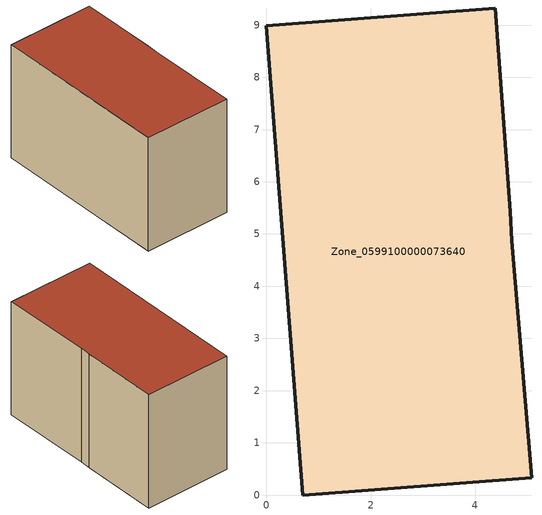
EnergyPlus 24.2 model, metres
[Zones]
Zone_0599100000073640
 floor ground (C_G): 4.67,5.43 4.7,4.87 5.08,0.33 0.7,0 0,8.99 4.38,9.33 z0
 wall outside (C_F): 4.7,4.87 4.67,5.43 4.38,9.33 0,8.99 0.7,0 5.08,0.33 4.7,4.87 z0:5.92
 roof outside (C_R): 0.7,0 5.08,0.33 4.7,4.87 4.67,5.43 4.38,9.33 0,8.99 z5.92
[BUILDING]
Pand.0599100000073640: North Axis=0; Terrain=City; Loads Convergence Tolerance Value=0.04; Temperature Convergence Tolerance Value=0.4; Solar Distribution=FullExterior; Maximum Number of Warmup Days=25; Minimum Number of Warmup Days=1
[Site:Location]
Rotterdam.The.Hague.AP_ZH_NLD Design_Conditions: Latitude=51.96; Longitude=4.45; Time Zone=1; Elevation=-4.5
[SITE:GROUNDTEMPERATURE:BUILDINGSURFACE]
18, 18, 18, 18, 18, 18, 18, 18, 18, 18, 18, 18
[MATERIAL] Thermal Absorptance=0.9; Solar Absorptance=0.7; Visible Absorptance=0.7
Name | Roughness | Thickness | Conductivity | Density | Specific Heat
G.TC.1946-1964 | MediumSmooth | 0.15 | 1 | 540 | 1210
F.TC.1946-1964 | Rough | 0.3 | 0.857143 | 1920 | 840
R.TC.1946-1964 | MediumRough | 0.2 | 0.235294 | 1500 | 1000
[CONSTRUCTION]
C_G: G.TC.1946-1964
C_F: F.TC.1946-1964
C_R: R.TC.1946-1964
[ZONE]
Zone_0599100000073640: Type=1; Multiplier=1; Ceiling Height=Autocalculate; Volume=Autocalculate; Floor Area=autocalculate; Part of Total Floor Area=Yes
[ZONEINFILTRATION:DESIGNFLOWRATE]
Infil_Zone_0599100000073640: Zone or ZoneList or Space or SpaceList=Zone_0599100000073640; Schedule=AlwaysOn; Design Flow Rate Calculation Method=Flow/Area; Flow Rate per Floor Area=0.003; Constant Term Coefficient=1; Temperature Term Coefficient=0; Velocity Term Coefficient=0; Velocity Squared Term Coefficient=0
[HVACTEMPLATE:ZONE:IDEALLOADSAIRSYSTEM]
Zone_0599100000073640: Maximum Heating Supply Air Temperature=50; Minimum Cooling Supply Air Temperature=13; Maximum Heating Supply Air Humidity Ratio=0.0156; Minimum Cooling Supply Air Humidity Ratio=0.0077; Heating Limit=NoLimit; Cooling Limit=NoLimit; Dehumidification Control Type=ConstantSensibleHeatRatio; Cooling Sensible Heat Ratio=0.7; Dehumidification Setpoint=60; Humidification Control Type=None; Humidification Setpoint=30; Outdoor Air Method=None; Outdoor Air Flow Rate per Person=0.00944; Outdoor Air Flow Rate per Zone Floor Area=0; Outdoor Air Flow Rate per Zone=0; Demand Controlled Ventilation Type=None; Outdoor Air Economizer Type=NoEconomizer; Heat Recovery Type=None; Sensible Heat Recovery Effectiveness=0.7; Latent Heat Recovery Effectiveness=0.65
[ZONECONTROL:THERMOSTAT]
ThermostatControl_Zone_0599100000073640: Zone or ZoneList=Zone_0599100000073640; Control Type Schedule=DualSetpointControlType; Control 1=Thermostat_Zone_0599100000073640; Temperature Difference Between Cutout And Setpoint=0
[THERMOSTATSETPOINT:DUALSETPOINT]
Thermostat_Zone_0599100000073640: Heating Setpoint Temperature Schedule=HeatingSetpoint_Zone_0599100000073640; Cooling Setpoint Temperature Schedule=CoolingSetpoint_Zone_0599100000073640
[SCHEDULE:COMPACT]
HeatingSetpoint_Zone_0599100000073640: Through: 12/31, For: AllDays, Until: 24:00, 21
CoolingSetpoint_Zone_0599100000073640: Through: 12/31, For: AllDays, Until: 24:00, 24
DualSetpointControlType: Through: 12/31, For: AllDays, Until: 24:00, 4
AlwaysOn: Through: 12/31, For: AllDays, Until: 24:00, 1
